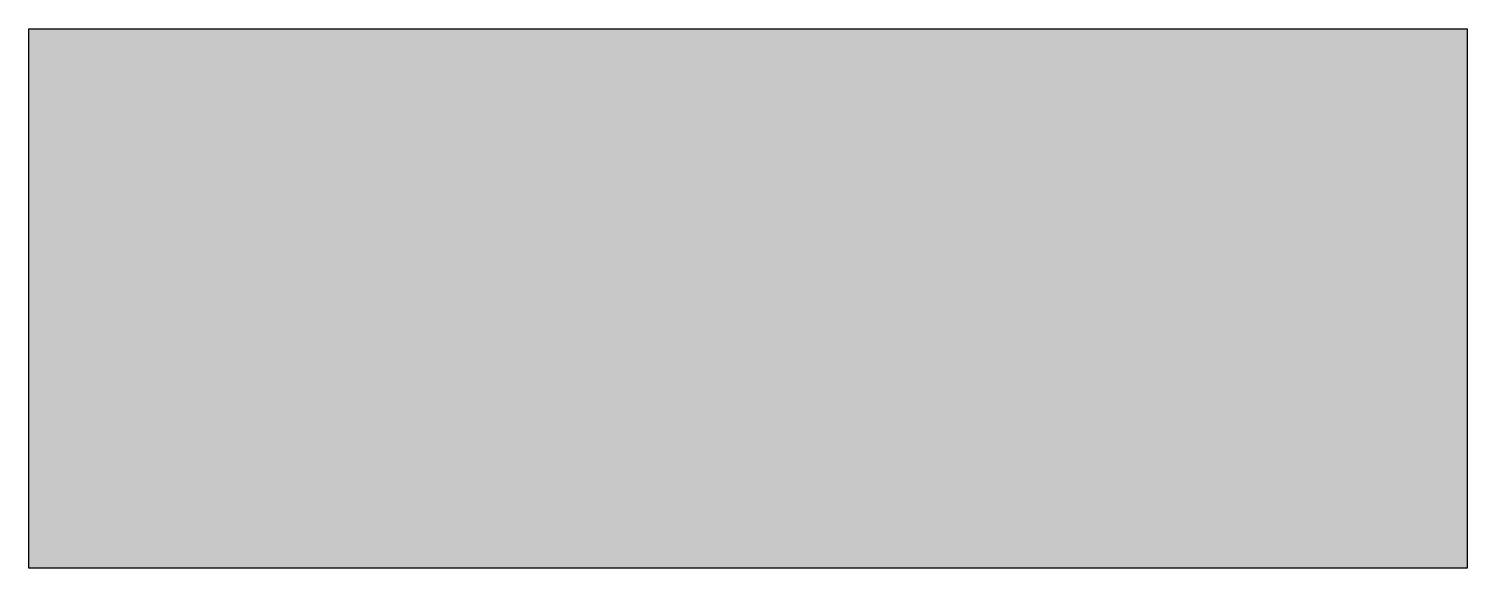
# Model space of a CAD drawing. Extents: x 1.1 to 17.1, y -36 to -30.
import ezdxf

# ---------------------------------------------------------------- set-up
doc = ezdxf.new("R2010")
doc.units = 0
doc.layers.add('LAYER_1', color=7, linetype='CONTINUOUS')

# ---------------------------------------------------------------- blocks, each defined once
blk = doc.blocks.new('*U1')
at = {"layer": 'LAYER_1', "color": 7}
for points in [[(1.069, -35.977), (1.069, -29.977), (9.069, -35.977)], [(9.069, -35.977), (1.069, -29.977), (9.069, -29.977)], [(9.069, -35.977), (9.069, -29.977), (17.069, -35.977)], [(17.069, -35.977), (9.069, -29.977), (17.069, -29.977)]]:
    blk.add_solid(points, dxfattribs=at)

msp = doc.modelspace()

# ---------------------------------------------------------------- linework, layer by layer
at = {"layer": 'LAYER_1'}
msp.add_lwpolyline([(17.069, -35.977), (9.069, -35.977), (1.069, -35.977), (1.069, -32.977), (1.069, -29.977), (9.069, -29.977), (17.069, -29.977), (17.069, -32.977), (17.069, -35.977), (17.069, -35.977)], dxfattribs=at)

# ---------------------------------------------------------------- block references
at = {"layer": 'LAYER_1', "color": 7}
msp.add_blockref('*U1', (0, 0), dxfattribs=at)

doc.saveas('drawing.dxf')
